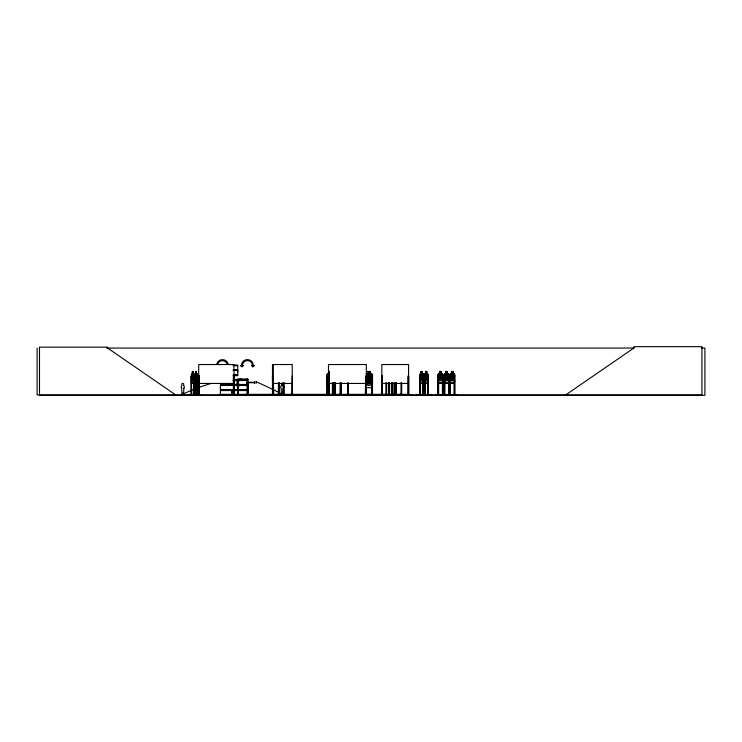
<?xml version="1.0" encoding="UTF-8"?>
<svg xmlns="http://www.w3.org/2000/svg" width="742" height="742" viewBox="0 0 742 742"><rect width="100%" height="100%" fill="white"/><g stroke="black" fill="none" stroke-linecap="round" stroke-linejoin="round"><path stroke-width="1.11" d="M237.718 387.51L237.709 389.68L220.439 389.68L220.448 387.51M237.709 372.632L237.709 370.462L233.294 370.462M238.182 389.68L238.182 387.51L238.173 389.68L247.021 389.68M280.615 394.883L269.049 394.54L286.162 394.54C284.984 396.349 279.289 394.141 281.199 394.558M325.07 394.577L342.795 394.874M344.446 394.577L351.532 394.549M237.718 394.753L218.612 394.54L225.707 394.837M231.606 394.874L232.292 390.394L232.255 394.54M232.172 392.629L232.348 390.394M193.653 383.085L193.662 373.782M193.671 383.16L194.005 380.841M197.02 383.16L197.381 374.599L196.472 373.782M197.381 380.85L197.094 383.16L195.044 383.16M220.374 394.874L220.448 390.552L237.718 390.552L237.792 394.93M238.145 394.92L238.173 390.552L247.021 390.552M187.828 394.92L200.525 394.874M187.958 394.577L200.516 394.577L187.949 394.874M191.297 394.874L191.436 374.608L192.354 373.782M426.789 373.782L427.615 373.782L427.986 374.636L427.559 383.16L424.823 383.16M368.959 376.843C370.425 378.225 364.897 370.601 368.57 377.288C364.61 382.918 369.683 378.578 369.043 377.715M273.242 394.577L273.316 364.535L292.227 364.535L292.255 394.93L292.265 394.243M416.939 394.577L431.223 394.577M423.07 394.874L423.116 376.027L423.645 376.027L423.645 394.93L423.673 394.243M442.325 383.16L442.891 380.85M449.16 380.85L448.548 383.16L444.681 383.16L444.226 374.608L444.773 373.857L448.558 373.857M454.123 383.16L454.735 380.85L454.178 383.16L450.255 383.16L449.745 380.85L450.348 383.085L454.132 383.085M435.471 394.577L457.369 394.837M397.211 394.874L379.32 394.837L403.453 394.577M280.652 394.577L269.049 394.577M195.127 373.782L194.803 394.93M372.549 380.85L371.751 383.16L366.288 383.16M371.696 387.621L372.475 385.367L372.549 374.599L371.723 373.782L370.221 373.782L370.221 371.454L367.893 371.454L367.976 373.857L366.808 374.636L366.808 378.977L367.976 380.841L370.147 380.841L371.306 378.977L371.306 374.636L370.147 373.857L370.147 371.529L367.976 371.529M372.549 385.376L371.751 387.695L366.288 387.695L365.565 385.376M328.697 394.874L328.734 376.027M397.22 394.577L379.32 394.568M197.084 394.883L197.279 376.027M197.363 394.874L197.01 373.782M238.089 394.818L251.195 394.54L244.099 394.93M221.441 394.892L221.413 394.345M420.343 383.16L420.352 373.782M424.517 394.93L424.906 373.782M329.198 378.132L328.289 379.969L329.003 379.978M369.034 376.76C369.906 373.411 372.688 374.116 369.535 377.298C373.105 381.444 369.423 380.516 369.052 377.826M438.55 373.857L438.058 374.645L437.928 394.93M444.198 394.93L444.17 374.608L444.755 373.782L445.877 373.782M449.773 394.93L449.745 374.608L450.329 373.782L451.451 373.782M327.027 394.93L326.972 374.608L327.658 373.782L329.031 373.782L329.031 371.454M327.203 394.243L327.203 394.93L327.046 374.645L327.686 373.857L329.096 373.857M181.762 394.558C179.657 394.939 185.936 394.939 183.766 394.558M181.586 394.809L182.235 394.911L181.716 394.92M183.793 394.93L183.357 394.92M281.042 394.818L281.7 394.883M283.194 394.911L283.258 382.696M447.463 371.529L445.877 371.529L445.933 373.857L445.052 374.636L445.052 378.977L445.877 380.841L447.407 380.841L448.233 378.977L448.233 374.636L447.407 373.857L447.407 371.529M453.037 371.529L451.451 371.529L451.507 373.857L450.626 374.636L450.626 378.977L451.451 380.841L452.982 380.841L453.807 378.977L453.807 374.636L452.982 373.857L452.982 371.529M281.812 383.271L281.413 385.664A1.577 1.577 0 0 0 281.088 388.14L281.413 394.215L282.99 394.215L283.314 388.14A1.577 1.577 0 0 0 282.99 385.664L282.6 383.271M565.719 394.93L633.835 348.054L633.835 346.672L701.941 346.672L701.941 394.93L37.1 394.93L37.1 348.054M367.976 378.392L366.808 379.162L366.808 383.503L367.976 385.367L370.147 385.367L371.306 383.503L371.306 379.162L370.147 378.392M365.352 394.883L365.528 382.696M106.737 348.054L634.187 348.054M701.422 348.054L704.9 348.054L704.9 395.328L39.493 395.328L39.493 347.163L107.609 347.163L107.609 348.054L175.715 394.93M233.294 365.203L237.718 365.222M233.294 365.398L237.718 365.379L237.709 369.59L233.294 369.59M233.294 365.658L237.709 365.658M233.294 369.887L237.774 369.887M233.294 370.156L237.774 370.156M193.736 373.782L193.124 373.782L193.189 371.454L192.28 371.454L192.382 380.841L193.161 380.841L193.588 378.977L193.161 373.857M442.362 373.782L441.24 373.782L441.295 371.454L439.598 371.454L438.828 378.977L439.654 380.841L441.184 380.841L442.009 378.977L442.009 374.636L441.184 373.857M451.396 371.454L453.093 371.454L453.037 373.857M192.308 371.529L193.161 371.529M195.656 371.529L196.509 371.529M421.113 371.529L422.272 371.529M425.667 371.529L426.817 371.529M439.654 371.529L441.24 371.529M193.022 371.918L192.521 371.918L193.022 372.697M421.308 371.918L422.012 371.918L422.012 372.697L421.308 372.697M195.702 373.782L194.784 374.608L194.998 394.93L194.487 394.243M366.307 373.782L367.893 373.782M420.287 373.782L421.141 373.782M422.244 373.782L423.061 373.782M424.841 373.782L425.695 373.782M439.654 373.782L438.476 373.782L437.947 374.608L438.151 394.93M447.463 373.782L448.585 373.782L449.16 374.599L449.253 394.93M453.037 373.782L454.16 373.782L454.735 374.599L454.855 394.93M191.714 373.857L193.727 373.857M195.063 373.857L197.075 373.857M366.344 373.857L371.696 373.857M420.306 373.857L423.042 373.857M424.851 373.857L427.596 373.857M438.503 373.857L442.334 373.857M450.301 373.857L454.132 373.857M191.436 374.608L191.696 383.16L193.745 383.16M194.033 374.599L193.885 394.93L193.421 394.243M419.916 374.608L419.963 394.93L419.926 394.243L420.556 394.243M423.469 374.599L422.977 373.857M428.023 374.599L427.837 394.93M442.891 374.599L442.891 394.93M449.114 374.599L449.114 394.93M449.745 374.608L449.8 380.85M233.294 374.803L237.718 374.803L237.718 370.462M233.294 375.109L237.774 375.109M233.294 375.378L237.774 375.378M233.294 375.684L237.718 375.684M367.893 375.981L370.221 375.981L370.221 378.309L371.723 378.309L372.549 379.134L371.696 378.392L366.344 378.392M193.931 376.027L193.671 394.93M194.998 376.027L194.534 394.93L194.71 394.243M198.708 376.027L199.394 376.027L199.375 394.93M272.462 376.027L272.713 394.93M273.316 376.027L273.677 394.93M292.227 376.027L291.866 394.93M326.981 376.027L327.658 376.027L327.593 394.93M328.483 376.027L329.133 376.027M366.307 376.027L365.667 376.027L365.593 394.93M367.976 376.064L370.147 376.064M372.475 376.027L371.835 376.027L371.761 394.93M381.815 376.027L382.445 376.027L382.492 394.93M419.963 376.027L420.491 376.027M424.517 376.027L425.045 376.027M437.975 376.027L438.605 376.027L438.605 394.93M444.198 376.027L444.829 376.027L444.708 394.93M449.281 376.027L448.66 376.027L448.604 394.93M449.773 376.027L450.403 376.027L450.45 394.93M454.855 376.027L454.234 376.027L454.178 394.93M366.307 378.309L367.893 378.309M236.948 378.949L247.865 379.032L247.893 394.93M247.169 379.106L247.865 379.106M237.292 379.672L247.865 379.598M247.865 379.746L247.169 379.746L247.169 378.958M233.294 380.08L237.718 380.052M238.163 380.099L247.021 380.099M233.294 380.256L237.718 380.256M238.163 380.256L247.021 380.275M233.294 380.516L237.709 380.525M238.182 380.525L247.012 380.525M423.469 380.85L423.005 383.16L420.278 383.16M424.47 380.85L424.925 383.085L427.596 383.085M237.115 381.546L238.748 381.462M248.653 382.315L254.562 382.315M248.653 382.714L254.562 382.714M247.253 382.918L248.041 382.918M191.714 383.085L193.727 383.085M197.075 383.085L195.063 383.085L194.784 380.85L195.118 383.16M366.344 383.085L371.696 383.085M420.306 383.085L423.042 383.085M438.503 383.085L442.334 383.085M444.727 383.085L448.558 383.085M247.253 383.113L248.041 383.113M327.639 383.16L326.972 380.85L327.602 383.16L329.531 383.16M438.513 383.16L437.947 380.85L438.457 383.16L442.38 383.16M198.708 383.447L233.971 383.447M273.316 383.447L292.227 383.447M328.493 383.447L366.307 383.447M381.815 383.447L408.554 383.447M237.115 383.716L238.674 383.716L237.199 383.79M220.439 384.458L237.718 384.458M238.173 384.458L247.021 384.458M220.383 384.764L237.774 384.764M238.108 384.764L247.077 384.764M220.383 385.033L237.774 385.033M238.108 385.033L247.077 385.033M247.374 385.256L247.865 385.256M237.718 385.33L220.439 385.33L220.439 389.68M238.173 385.33L247.021 385.33M247.169 385.404L247.865 385.33M236.948 385.849L239.017 385.849M236.939 385.923L239.026 385.923M247.169 385.896L247.865 385.896M220.383 389.977L237.774 389.977M238.108 389.977L247.077 389.977M220.383 390.246L237.774 390.246M238.108 390.246L247.077 390.246M233.062 393.752L232.552 390.394L233.6 394.874L232.218 390.394L231.393 394.54M191.714 394.243L191.148 394.93L191.195 376.027L191.677 394.93M196.769 394.243L197.344 394.243M198.643 394.243L199.468 394.243M408.035 394.243L408.796 394.243M423.051 394.243L423.701 394.243M424.452 394.243L425.101 394.243M427.605 394.243L428.255 394.243M437.91 394.243L438.67 394.243L438.652 394.93M442.371 394.243L443.122 394.243M444.133 394.243L444.894 394.243L444.875 394.93M448.595 394.243L449.346 394.243L449.337 394.93M449.708 394.243L450.468 394.243M454.169 394.243L454.92 394.243L454.911 394.93M182.254 394.429L183.274 394.429M366.242 394.438L371.761 394.438M406.236 394.549L411.226 394.577M181.577 394.558L183.951 394.558M218.677 394.577L237.709 394.623M238.182 394.623L251.195 394.577M281.014 394.558L286.189 394.577M366.409 394.837L366.307 364.535L328.493 364.535L328.483 394.93L328.418 394.243M242.374 379.663L240.065 378.949L242.3 379.718M232.867 394.577L232.487 390.394L232.543 392.629M394.169 394.883L394.169 382.696M329.012 374.71L328.344 374.71L329.216 376.482M425.092 394.874L425.045 382.696M420.538 394.874L420.491 382.696M422.198 373.857L422.782 374.636L422.782 378.977L422.198 380.841L421.113 380.841L420.538 374.636L421.076 371.454L422.309 371.454L422.272 373.857L422.244 371.454M454.104 373.782L454.688 374.636L454.605 394.93M442.306 373.782L442.937 374.599M196.509 373.857L196.936 378.977L196.509 380.841L195.73 380.841L195.702 371.454M329.058 380.841L328.047 378.977L328.047 374.636L329.058 373.857L329.058 371.529M422.996 373.782L423.422 394.93M232.571 390.394L233.387 394.874L233.378 376.027L234.064 376.027L234.055 394.93M424.507 380.841L424.897 383.16M191.464 380.841L191.77 383.16M454.484 394.243L454.512 394.93M454.41 376.027L454.354 394.93M451.451 371.454L451.451 373.857M450.283 394.243L450.283 394.93M450.227 376.027L450.125 394.93L449.949 376.027M449.8 394.243L449.893 394.93M449.003 394.243L448.938 394.93M448.827 376.027L448.78 394.93M447.463 373.857L447.463 371.454L445.821 371.454L445.877 373.857M444.653 376.027L444.579 394.93M444.375 376.027L444.375 394.93M444.226 394.243L444.319 394.93M443.039 394.93L443.057 376.027L442.436 376.027L442.38 394.93M442.686 394.243L442.779 394.93M442.612 376.027L442.557 394.93M441.24 371.454L441.24 373.857M438.429 376.027L438.485 394.93M438.253 394.243L438.327 394.93M428.19 394.93L428.199 376.027L427.661 376.027L427.652 394.93M428.023 394.243L428.023 394.93M425.695 371.454L425.083 378.977L425.667 380.841L426.752 380.841L427.336 378.977L426.863 371.454L425.63 371.454L425.63 373.782M425.083 394.243L425.055 394.93M424.832 376.027L424.869 394.93M424.73 376.027L424.73 394.93M423.33 376.027L423.292 394.93M421.187 371.529L421.187 373.857M420.278 376.027L420.315 394.93M420.176 376.027L420.176 394.93M408.731 394.93L408.731 376.027L408.1 376.027L408.054 394.93M408.61 394.93L408.554 364.535L381.815 364.535L381.815 394.93L381.759 394.243M408.378 394.243L408.452 394.93M408.276 376.027L408.221 394.93M405.763 394.93L405.763 394.345L220.216 394.345L220.216 394.93M404.78 394.345L404.78 394.93M401.635 382.696L401.589 394.93M401.515 382.696L401.515 394.93M401.162 394.243L401.181 394.93M401.079 382.696L401.014 394.93M400.893 394.243L400.893 394.93M396.172 382.696L396.237 394.93M396.052 382.696L396.117 394.93M395.95 394.243L395.968 394.93M395.699 394.243L395.718 394.93M395.616 382.696L395.616 394.93M395.495 382.696L395.495 394.93M394.911 394.243L394.911 394.93M394.846 382.696L394.818 394.93M394.725 382.696L394.623 394.93M394.29 382.696L394.373 394.93M394.104 394.243L394.104 394.93M392.147 394.243L392.147 394.93M392.082 382.696L392.017 394.93M391.962 382.696L391.878 394.93M391.526 382.696L391.628 394.93M391.405 382.696L391.461 394.93M391.34 394.243L391.34 394.93M389.392 382.696L389.457 394.93M389.262 382.696L389.327 394.93M389.179 394.243L389.04 394.93M388.919 394.243L388.938 394.93M388.836 382.696L388.836 394.93M388.715 382.696L388.715 394.93M388.066 394.345L388.066 394.93M386.619 382.696L386.563 394.93M386.499 382.696L386.415 394.93L386.397 394.243M386.146 394.243L386.165 394.93M385.942 382.696L386.063 394.93M385.877 394.243L385.877 394.93M382.269 376.027L382.325 394.93M382.093 394.243L382.167 394.93M381.991 376.027L381.991 394.93M372.549 394.243L372.549 394.93M372.475 374.636L372.401 394.93M371.9 394.243L371.9 394.93M366.168 382.696L366.242 394.93M366.094 394.243L366.094 394.93M365.741 394.243L365.741 394.93M348.109 382.853L348.109 394.93M347.868 382.853L347.859 394.93M340.968 382.696L340.968 394.93L340.847 382.696M340.763 394.243L340.745 394.93M340.495 394.243L340.513 394.93M340.411 382.696L340.346 394.93M340.29 382.696L340.226 394.93M335.57 394.243L335.57 394.93M335.505 382.696L335.449 394.93M335.384 382.696L335.282 394.93M334.957 382.696L334.957 394.93L334.827 382.696M334.772 394.243L334.772 394.93M333.112 382.696L333.177 394.93M332.991 382.696L333.056 394.93M332.889 394.243L332.908 394.93M332.657 394.243L332.639 394.93M332.564 382.696L332.499 394.93M332.435 382.696L332.37 394.93M329.058 374.636L329.207 394.93M328.771 394.243L328.752 394.93M327.723 394.243L327.723 394.93M327.435 394.243L327.454 394.93M293.517 394.345L293.517 394.93M283.963 394.243L283.963 394.93L283.908 382.696M283.75 382.696L283.75 394.93M283.5 394.243L283.518 394.93M283.416 382.696L283.361 394.93M282.563 394.558L282.563 393.177L281.839 393.177L281.839 394.558M279.057 382.696L279.113 394.93M278.899 382.696L278.955 394.93M278.797 394.243L278.704 394.93M278.565 382.696L278.565 394.93M278.408 382.696L278.417 394.93L278.352 394.243M277.508 394.345L277.508 394.93M272.787 394.243L272.787 394.93M272.472 394.243L272.472 394.93L272.472 364.535M256.138 381.629L256.138 383.401M254.562 381.629L254.562 383.401M248.041 394.93L248.041 382.13L247.253 382.13L247.253 394.93M247.374 379.746L247.401 394.93M246.242 394.345L246.242 394.93M245.045 394.345L245.045 394.93M238.34 394.93L230.79 394.93M238.284 381.935L238.284 383.326M237.199 379.96L237.199 385.376M233.934 394.93L233.971 364.535L198.708 364.535L198.643 394.93M233.554 394.243L233.544 394.93M233.303 394.243L233.303 394.93M199.31 376.027L199.218 394.93M198.893 394.243L198.893 394.93M198.8 376.027L198.884 394.93M196.955 394.243L197.02 394.93M196.815 382.696L196.797 394.93M196.435 373.857L196.537 371.454L195.628 371.454L195.628 373.782M193.606 394.243L193.606 394.93M193.476 380.47L193.449 394.93M193.124 371.454L193.096 373.857M191.519 394.243L191.482 394.93M183.126 394.558L183.126 393.177L182.402 393.177L182.402 394.558M181.187 394.93A182.708 170.669 -45.6 0 1 210.913 383.521M256.138 381.75A329.374 271.757 39 0 1 281.904 394.123M216.747 364.007A5.955 5.955 0 0 1 228.258 364.007M217.601 364.266A4.971 4.971 0 0 1 227.21 364.266M183.877 388.14L183.552 394.215L181.975 394.215L181.651 388.14A1.577 1.577 0 0 1 181.975 385.664C180.538 382.557 184.99 382.557 183.552 385.664A1.577 1.577 0 0 1 183.877 388.14M193.412 379.969L192.679 377.799C191.714 385.812 191.631 368.997 192.66 376.76C194.079 371.037 192.289 378.68 193.412 379.969M196.76 379.969L196.027 377.799C194.998 385.859 194.998 368.987 196.009 376.76C197.428 371.037 195.638 378.68 196.76 379.969M422.773 379.969L421.753 377.799L420.751 380.062L421.512 377.288L420.835 374.589L422.198 374.636L422.198 378.977L421.113 378.977L421.104 374.608L421.734 376.76L422.727 374.627L421.985 377.298L422.773 379.969M427.318 379.969L426.307 377.799L425.296 380.062L426.056 377.288L425.389 374.589L426.288 376.76L427.281 374.627L426.539 377.298L427.318 379.969M441.935 379.969L441.407 380.043L440.498 377.799L439.069 380.062L440.145 377.288L439.116 374.627L440.47 376.76L441.87 374.627L440.831 377.298L441.935 379.969M448.159 379.969L447.593 379.978L446.721 377.799L445.293 380.062L446.369 377.288L445.339 374.627L446.693 376.76L448.094 374.627L447.055 377.298L448.159 379.969M453.733 379.969L453.167 379.978L452.295 377.799L450.867 380.062L451.943 377.288L450.913 374.627L452.268 376.76L453.668 374.627L452.629 377.298L453.733 379.969M371.093 384.504L370.351 384.569L369.071 382.325C368.06 385.868 365.398 385.117 368.57 381.815C365.491 379.143 368.236 377.752 369.034 381.286C369.906 377.947 372.688 378.652 369.535 381.833L371.093 384.504M254.283 365.556L252.855 366.928L251.417 365.556L252.41 365.556A4.971 4.971 0 0 0 247.438 360.575A4.971 4.971 0 0 0 242.467 365.556L243.45 365.556L241.92 366.928L240.399 365.556L241.382 365.556A5.955 5.955 0 0 1 247.336 359.592A5.955 5.955 0 0 1 253.3 365.556L254.283 365.556M196.37 371.918L195.869 372.697L196.37 371.918M369.757 371.918L368.357 371.918L368.357 372.697L369.757 372.697L369.757 371.918M426.557 371.918L425.862 371.918L425.862 372.697L426.557 372.697L426.557 371.918M440.915 371.918L439.923 371.918L439.923 372.697L440.915 372.697L440.915 371.918M447.138 371.918L446.146 371.918L446.146 372.697L447.138 372.697L447.138 371.918M452.713 371.918L451.72 371.918L451.72 372.697L452.713 372.697L452.713 371.918M193.161 374.636L192.382 374.636L192.382 378.977L193.161 378.977L193.161 374.636M196.509 374.636L195.73 374.636L195.73 378.977L196.509 378.977L196.509 374.636M370.147 374.636L367.976 374.636L367.976 378.977L370.147 378.977L370.147 374.636M426.752 374.636L425.667 374.636L425.667 378.977L426.752 378.977L426.752 374.636M441.184 374.636L439.654 374.636L439.654 378.977L441.184 378.977L441.184 374.636M447.407 374.636L445.877 374.636L445.877 378.977L447.407 378.977L447.407 374.636M452.982 374.636L451.451 374.636L451.451 378.977L452.982 378.977L452.982 374.636M369.757 376.454L368.357 376.454L368.357 377.224L369.757 377.224L369.757 376.454M370.147 379.162L367.976 379.162L367.976 383.503L370.147 383.503L370.147 379.162M237.709 379.756L233.294 379.756L237.718 379.867M248.653 381.972L246.9 381.972L246.9 383.058L248.653 383.058L248.653 381.972"/></g></svg>
